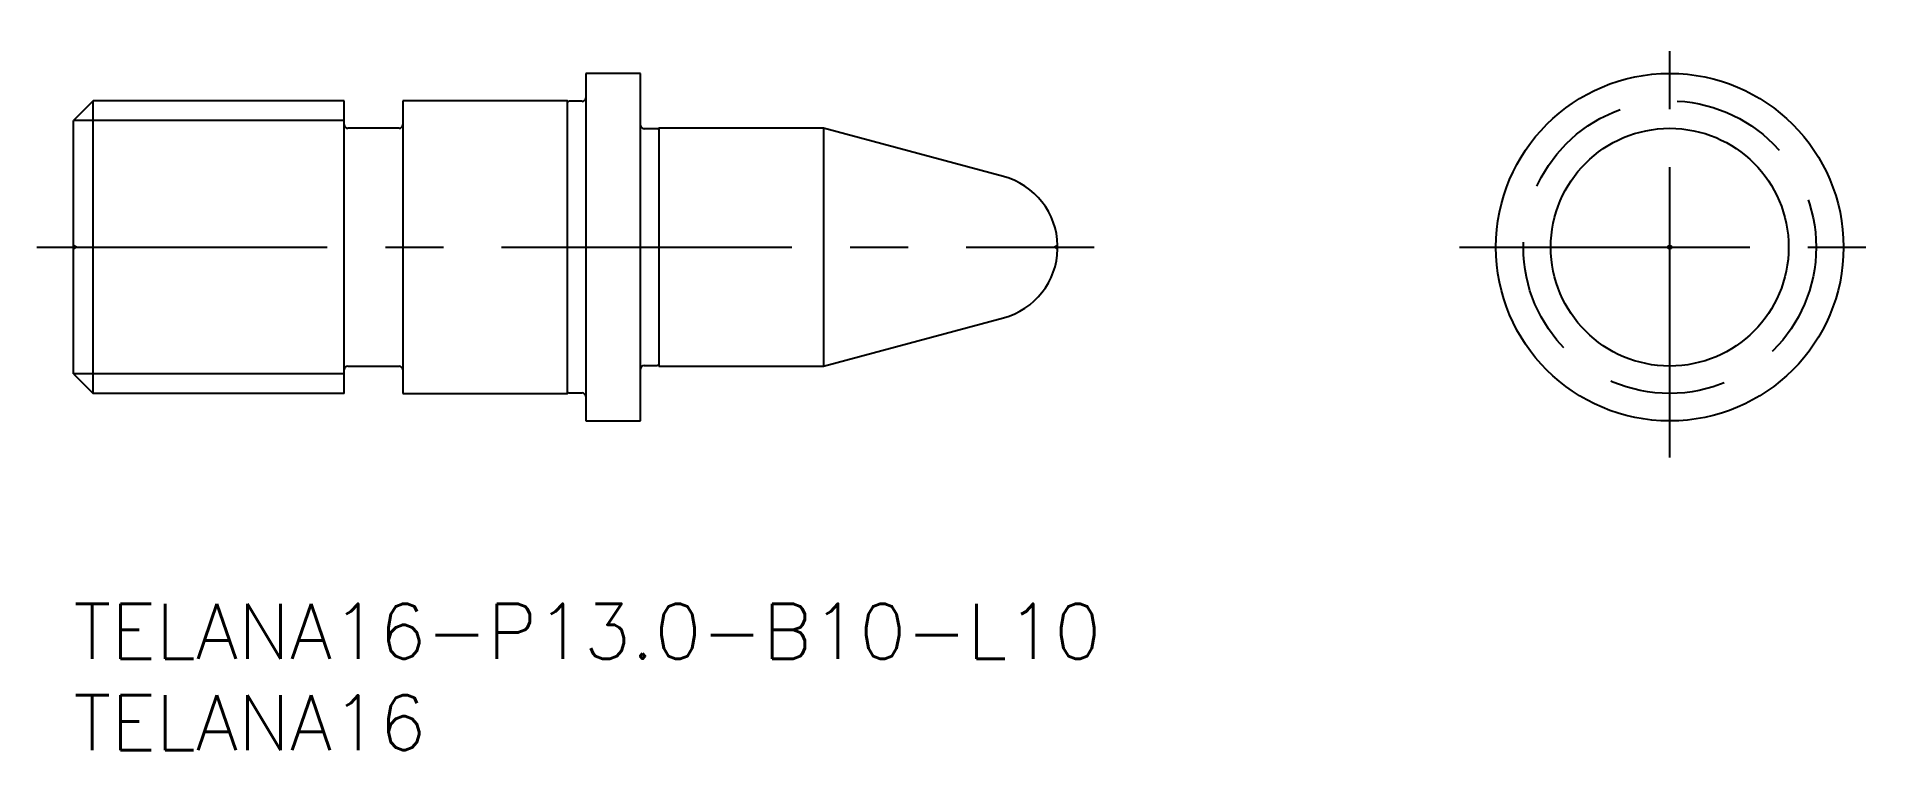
# Model space of a CAD drawing. Extents: x -2 to 99, y -8 to 31.
import ezdxf

# ---------------------------------------------------------------- set-up
doc = ezdxf.new("R2010")
doc.units = 0
doc.header["$LTSCALE"] = 0.5
doc.linetypes.add('CENTER', pattern=[50.8, 31.75, -6.35, 6.35, -6.35])
doc.linetypes.add('DASHED', pattern=[19.05, 12.7, -6.35])
for name, color, linetype in [('MSM_CENTER', 1, 'CENTER'), ('MSM_CONTINUOUS', 7, 'CONTINUOUS'), ('MSM_DASHED', 4, 'DASHED'), ('MSM_NARROW', 5, 'CONTINUOUS'), ('MSM_PART_NUMBER', 7, 'CONTINUOUS')]:
    doc.layers.add(name, color=color, linetype=linetype)
doc.styles.get("Standard").update_dxf_attribs({"font": 'txt.shx', "height": 0.5, "bigfont": 'bigfont.shx'})

# ---------------------------------------------------------------- blocks, each defined once
blk = doc.blocks.new('*U19')
at = {"layer": 'MSM_PART_NUMBER'}
blk.add_text('TELANA16-P13.0-B10-L10', height=3, dxfattribs=at).set_placement((0, -3))
blk = doc.blocks.new('*U20')
at = {"layer": 'MSM_PART_NUMBER'}
blk.add_text('TELANA16', height=3, dxfattribs=at).set_placement((0, -8))

msp = doc.modelspace()

# ---------------------------------------------------------------- linework, layer by layer
at = {"layer": 'MSM_CENTER'}
for p, q in [((87.26, 8), (87.26, 31)), ((-2, 19.5), (55.8, 19.5)), ((75.76, 19.5), (98.76, 19.5))]:
    msp.add_line(p, q, dxfattribs=at)
at = {"layer": 'MSM_CONTINUOUS'}
for p, q in [((31, 29), (28, 29)), ((28, 29), (28, 10)), ((31, 10), (31, 29)), ((1.08, 27.5), (0, 26.42)), ((1.08, 11.5), (1.08, 27.5)), ((14.8, 27.5), (1.08, 27.5)), ((14.8, 11.5), (14.8, 27.5)), ((27, 27.5), (18, 27.5)), ((18, 27.5), (18, 11.5)), ((27, 11.5), (27, 27.5)), ((27.8, 27.48), (27.1, 27.48)), ((0, 12.58), (0, 26.42)), ((17.8, 26), (15, 26)), ((31.9, 25.98), (31.2, 25.98)), ((41, 26), (32, 26)), ((32, 26), (32, 13)), ((50.84, 23.36), (41, 26)), ((41, 26), (41, 13)), ((53.8, 19.4), (53.8, 19.6)), ((41, 13), (50.84, 15.64)), ((0, 12.58), (1.08, 11.5)), ((15, 13), (17.8, 13)), ((31.2, 13.03), (31.9, 13.03)), ((32, 13), (41, 13)), ((14.8, 11.5), (1.08, 11.5)), ((18, 11.5), (27, 11.5)), ((27.1, 11.53), (27.8, 11.53)), ((28, 10), (31, 10))]:
    msp.add_line(p, q, dxfattribs=at)
for radius in [9.5, 6.5, 0.099]:
    msp.add_circle((87.26, 19.5), radius, dxfattribs=at)
for centre, radius, start, end in [((27.1, 27.67), 0.2, 241.045, 270), ((27.8, 27.67), 0.2, 270, 0), ((15, 26.2), 0.2, 180, 270), ((17.8, 26.2), 0.2, 270, 0), ((31.2, 26.18), 0.2, 180, 270), ((31.9, 26.18), 0.2, 270, 298.955), ((49.8, 19.5), 4, 1.4184, 75), ((49.8, 19.5), 4, 285, 358.5816), ((15, 12.8), 0.2, 90, 180), ((17.8, 12.8), 0.2, 0, 90), ((31.2, 12.83), 0.2, 90, 180), ((31.9, 12.83), 0.2, 61.045, 90), ((27.1, 11.33), 0.2, 90, 118.955), ((27.8, 11.33), 0.2, 0, 90)]:
    msp.add_arc(centre, radius, start, end, dxfattribs=at)
at = {"layer": 'MSM_DASHED'}
for p, q in [((0.17, 19.5), (0, 19.6)), ((0, 19.4), (0.17, 19.5)), ((53.8, 19.6), (53.63, 19.5)), ((53.63, 19.5), (53.8, 19.4))]:
    msp.add_line(p, q, dxfattribs=at)
msp.add_circle((87.26, 19.5), 8, dxfattribs=at)
at = {"layer": 'MSM_NARROW'}
for p, q in [((14.8, 26.42), (0, 26.42)), ((14.8, 12.58), (0, 12.58))]:
    msp.add_line(p, q, dxfattribs=at)

# ---------------------------------------------------------------- block references
at = {"layer": 'MSM_CONTINUOUS'}
for name in ['*U19', '*U20']:
    msp.add_blockref(name, (0, 0), dxfattribs=at)

doc.saveas('drawing.dxf')
